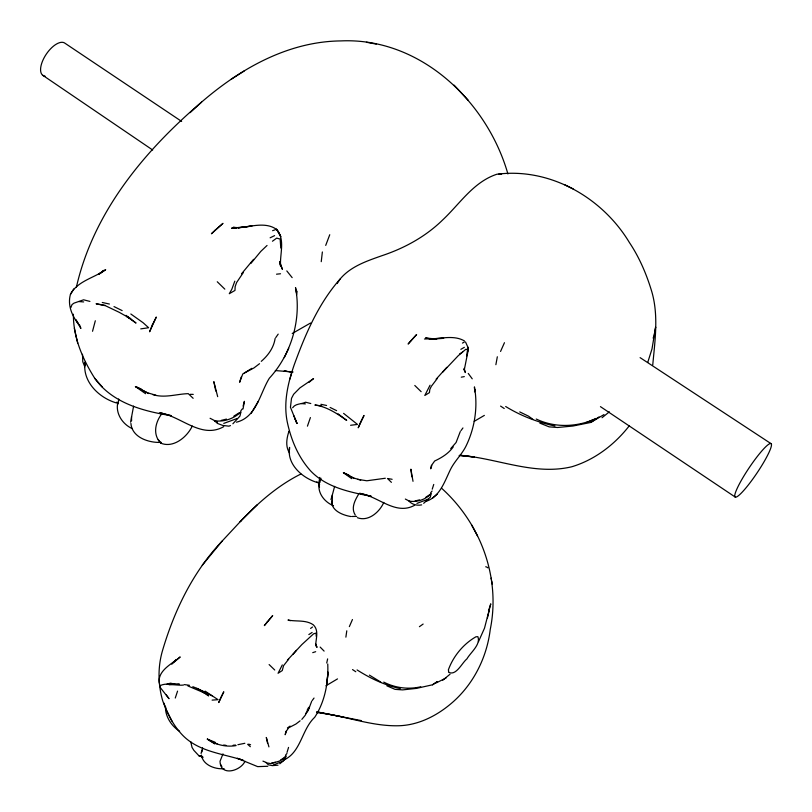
<?xml version="1.0" encoding="UTF-8"?>
<svg xmlns="http://www.w3.org/2000/svg" width="812" height="812" viewBox="0 0 812 812"><rect width="100%" height="100%" fill="white"/><g stroke="black" fill="none" stroke-linecap="round" stroke-linejoin="round"><path stroke-width="1.22" d="M491.199 579.027L491.199 578.114M280.79 248.036L280.15 239.043L276.659 238.129L272.467 241.225M289.549 449.594L289.559 447.382C286.595 464.088 302.054 477.791 316.761 482.348M201.914 751.902L202.604 747.862M466.667 356.103L467.885 347.201L465.489 341.923M165.486 706.399C164.988 716.235 171.464 726.131 179.635 731.287M464.251 370.11L467.945 351.413L467.885 347.201L467.742 351.677M316.233 636.364L316.061 633.076L313.594 633.817L301.861 644.576L287.418 660.115M334.625 486.368L332.311 495.056L332.352 503.927M118.379 402.437L118.684 398.976M652.746 364.984C655.03 339.913 658.979 313.95 651.092 289.387C645.976 272.913 639.014 256.896 629.401 242.534C602.382 197.56 549.886 167.313 496.802 174.255C473.366 182.03 459.846 203.853 442.682 219.94C425.64 236.607 404.457 248.208 381.944 255.689C366.902 261.007 350.54 266.407 340.025 279.135C318.395 303.637 305.353 334.27 294.279 364.649C287.976 382.828 283.388 402.244 287.164 421.489C290.929 439.607 298.349 457.592 311.006 471.315C326.779 487.545 349.942 492.184 371.257 496.315L359.564 493.32C378.138 496.041 395.515 515.924 414.688 505.237M117.933 402.143C115.071 413.085 122.49 424.382 132.376 428.645M321.247 261.667L322.364 251.964M319.502 482.257C316.69 492.326 324.445 502.192 333.519 505.734M345.882 637.156L346.785 630.812M296.542 294.868L297.121 291.254M133.594 406.122L130.6 422.159M243.032 408.984L244.412 401.311L243.103 406.061M654.239 334.747L655.639 327.043L651.995 348.947L647.763 362.365M99.45 273.766L103.794 270.366L98.678 274.385L105.682 269.655C94.212 277.958 77.384 280.993 70.441 294.411C67.305 305.312 72.258 316.416 79.038 324.83L75.952 319.837L80.885 328.424L79.586 324.932M495.878 364.7L497.33 356.772M319.837 477.415L318.751 483.069L319.512 487.251M431.436 465.266L430.695 468.798L432.197 464.434L434.674 460.993C441.748 457.684 448.66 453.431 453.228 446.925M326.728 663.008L327.632 658.887M76.348 287.367C93.319 212.297 144.252 150.971 201.569 102.119C240.372 68.594 288.209 41.493 340.756 40.915C419.905 37.23 487.048 100.962 507.906 173.941M478.451 641.713L484.52 628.143L490.773 603.844L488.469 610.928M487.423 617.952L489.281 610.188M286.007 731.287L285.185 734.728L286.413 731.044L288.727 727.765L295.913 724.03L300.095 720.833M201.082 753.445L201.965 750.075M275.126 338.462C273.735 347.678 268.183 355.402 261.271 361.34M92.538 331.276L95.319 320.76M474.482 391.881L475.091 389.608M319.735 482.714L320.994 478.268M311.717 701.192L308.113 710.673L305.535 713.636M288.92 431.405L288.97 431.253C286.636 438.247 285.225 446.549 289.579 453.076M460.272 431.588L456.08 442.52L450.721 448.62M330.961 499.553L332.311 495.056M289.874 379.143L291.681 373.165M241.235 377.022L239.641 382.269L242.768 373.987L251.862 368.313M287.032 752.389L288.554 747.405M432.238 489.189L433.74 484.449M653.152 338.157L653.873 335.884M236.414 422.199C256.592 417.307 259.921 393.343 269.34 378.24C291.254 354.448 301.658 319.4 295.517 287.59L296.461 293.061M175.27 698.036L177.564 691.113M307.433 426.168L310.407 417.571M234.81 281.145L231.826 289.245L229.288 293.711L234.972 290.432L235.145 286.656L236.556 282.606L243.265 272.67M325.713 245.397L329.753 234.729M70.877 307.555L72.045 304.571L73.993 303.14L83.595 299.801L89.919 301.414M349.353 626.62L352.449 619.536M282.302 664.926L278.059 673.27L282.261 670.56L283.561 665.678L288.676 659.182M500.557 351.444L504.455 342.705M430.055 385.203L424.808 395.474L429.436 392.632L429.781 389.547L431.324 386.329L437.495 378.24M284.291 357.656L288.737 348.287M358.549 494.315C354.874 500.476 350.784 508.15 355.26 515.021M222.985 753.881L220.032 761.28C220.296 776.84 240.494 771.126 245.001 761.291M307.109 710.307L308.672 707.333M309.524 707.13L305.15 715.362L301.841 719.371M337.183 283.52L340.025 279.135M251.101 413.47L258.165 401.504M383.812 502.395C379.58 512.118 368.333 521.954 357.331 517.68M70.441 294.411L73.76 288.93M425.569 501.522C439.81 497.117 444.55 481.607 450.427 469.58C454.476 461.267 461.47 454.893 465.723 446.681C474.787 428.391 478.085 407.025 474.431 386.898L474.533 389.049M192.282 426.087C187.034 437.059 173.514 448.346 160.908 443.21L158.249 439.556M241.347 520.472L222.183 541.036C193.205 571.455 174.55 610.005 162.704 649.945C157.731 666.449 157.904 684.212 162.684 700.736C167.039 712.672 172.662 724.385 181.32 733.835C197.255 751.597 221.849 753.374 243.133 760.276L237.317 758.286L257.678 766.629L267.777 766.274M275.745 337.599L278.201 334.118M162.136 413.318C155.366 421.956 152.27 434.664 160.908 443.21M460.942 430.685L462.941 427.954M312.295 700.411L314.031 698.056M240.819 410.831L242.22 409.004M253.577 259.332L241.56 273.776M430.644 492.813L432.075 491.037M629.33 425.742C614.745 444.519 594.76 459.856 571.841 466.748C534.103 475.802 497.208 458.13 459.846 455.288L474.269 457.004L459.156 455.522M285.469 755.292L286.951 753.475M222.183 541.036L202.269 565.243M171.748 664.206L180.183 656.938C172.245 663.719 157.284 670.529 159.294 683.196M250.888 263.423L260.794 251.415L267.046 245.468M436.125 379.204L446.773 367.349M292.929 654.36L296.471 650.321M292.645 407.725C295.477 403.351 301.384 404.396 305.566 402.214L310.783 403.534M442.581 372.261L458.201 355.747L465.804 349.292L467.976 349.607M257.363 504.607L240.098 521.72C257.952 503.044 277.552 485.606 300.866 474.035M173.108 662.562L176.184 659.517M232.882 423.783L239.956 416.079L240.951 411.806C234.404 418.535 223.757 422.311 214.449 420.687L217.494 423.448L222.762 425.417L228.882 426.168L230.466 425.6M190.109 112.665L201.569 102.119M432.532 498.121L437.475 493.899M309.047 382.35L313.554 378.605L299.963 387.852L293.639 394.267L291.508 398.337L290.442 407.279L296.969 423.478L293.802 415.642M442.773 680.223L450.051 674.193M423.681 503.328L430.34 497.096L431.142 493.463C426.056 499.583 416.718 502.547 408.943 501.065C411.988 504.556 417.236 505.896 421.661 504.871M602.037 417.723L609.365 411.836M259.535 363.695L253.953 367.937L244.371 373.043M279.835 763.787L285.286 759.078L286.027 755.799L284.393 758.043L279.379 761.108L270.914 763.625L266.194 762.793L268.478 764.843L272.325 765.625L278.019 765.178M310.59 628.427L312.508 627.016M419.408 626.691L423.133 624.052M160.309 685.561C167.333 682.161 175.991 685.937 183.451 685.074M280.83 759.93L285.063 756.987M287.448 727.917L290.117 726.09M386.877 685.836L395.099 689.368L402.6 689.895L416.373 688.403L432.491 684.8L437.13 681.654M539.838 423.113L549.176 426.868L557.58 427.498L572.927 426.026L590.74 422.453L598.982 416.942M425.701 497.36L430.34 494.275M308.834 634.568L312.102 632.457M459.541 354.042L462.607 352.083M231.227 79.221L244.189 70.989M233.866 416.14L239.55 412.567M337.508 678.903L325.916 685.795M432.491 684.8L437.516 681.704M484.358 415.399L474.208 421.347M590.74 422.453L603.976 414.587M310.6 323.003L292.229 333.488M460.861 349.333L464.342 347.343M462.475 343.08L464.342 342.045M283.327 760.245C301.15 752.643 301.455 729.673 314.711 717.28C324.932 701.72 328.545 682.374 327.754 663.993M223.747 426.655C201.264 439.393 181.137 416.12 159.436 412.77M436.47 682.811L446.123 677.918M270.132 237.804L274.598 235.622M283.053 761.199L273.197 764.995M590.304 421.063L595.734 418.484M427.944 499.278L416.921 503.399M236.931 418.586L223.757 423.407M586.812 422.25L596.038 418.84M272.599 230.689L275.268 229.725M312.732 652.645L315.675 651.691M592.171 420.251C574.196 427.224 553.754 427.477 536.235 419.033M167.018 684.14L170.55 683.166L175.219 684.222M221.28 420.383L226.467 419.093M415.105 500.963L419.52 499.877M271.401 763.168L275.298 762.245M237.896 744.706L244.838 743.295M461.277 377.174L464.312 376.606M385.335 478.248L366.831 480.775L357.656 479.344M420.728 686.79C408.304 689.703 395.068 687.926 383.731 682.1M140.75 328.88L148.626 327.733L143.095 322.719L130.823 313.99M350.601 425.275L357.503 424.432L343.588 413.369M276.537 274.192L280.536 273.766M233.135 745.264L235.541 745.051M212.105 700.117L218.052 699.68L205.121 691.124M236.13 745.599C226.051 747.294 215.728 744.837 207.314 739.093L215.048 742.219M498.669 174.154L501.593 174.133M169.129 684.709L179.432 684.323L170.54 684.435M424.453 339L443.687 338.36L429.243 338.908C440.683 338.888 453.878 334.717 464.423 340.928M351.972 516.483L356.691 516.391M224.122 768.68C215.16 769.543 202.777 765.005 201.457 755.099M168.754 684.475L179.432 684.323M236.424 228.263L231.532 228.213L251.964 226.081L238.19 227.796C250.573 226.812 266.397 221.26 277.197 229.928C285.245 240.525 279.683 254.156 280.566 266.123L279.714 261.606L282.414 269.33L279.947 263.565M190.272 394.327L193.256 394.378M161.304 442.378C149.083 443.068 131.991 437.556 130.915 423.438M350.967 516.554C342.999 515.265 331.002 510.738 331.692 500.821M239.195 227.756L233.308 227.319L235.541 227.705M78.947 301.567L83.666 301.922M301.435 403.594L305.424 403.909M275.329 370.556L292.624 371.977M436.724 339.071L425.488 337.985L431.507 339M286.565 371.287L284.109 371.054L292.848 372.089M289.011 371.52L292.685 371.876M321.725 405.909L314.883 405.015C326.759 406.639 337.142 413.552 346.694 420.403L338.076 413.815M184.294 684.597L189.5 685.298M223.665 745.01L226.01 745.345M316.944 712.652C343.882 715.362 369.582 725.969 396.855 725.786C416.505 725.776 434.796 716.976 449.736 704.714C472.482 686.191 486.733 658.502 490.235 629.544C500.872 577.454 480.592 523.385 441.586 488.225M152.747 394.581C164.552 398.408 176.529 393.972 188.293 393.658L193.154 398.306M388.623 478.674L392.135 479.293M105.459 305.424L96.08 303.769L105.489 305.738L119.344 312.376L130.732 318.791L126.845 316.578L136.03 323.054L126.043 315.35M376.26 44.102L366.435 42.254M343.669 717.138L316.69 711.84L361.238 720.599M320.872 404.295L326.576 405.472M102.261 302.48L109.397 304.033M555.002 426.046C537.595 422.24 520.857 415.866 505.663 406.507M198.991 755.84L202.624 756.743L198.991 755.84L193.895 750.389L192.038 747.426L190.718 741.589M400.296 688.617C384.766 685.247 370.414 678.446 357.077 669.93M160.624 413.014L171.403 415.703C143.135 411.227 112.229 403.026 94.74 378.311C82.631 359.077 73.151 337.335 73.405 314.214M155.945 395.261L147.54 392.775L135.431 386.553L145.592 393.698M360.701 480.075L353.717 478.014L343.435 472.736L351.677 478.633M485.718 566.766L486.774 567.05M290.361 620.693L287.986 620.043C296.319 621.769 305.82 619.637 313.249 624.773C319.289 630.406 315.736 638.882 315.685 645.814M248.655 744.117L250.583 744.766M187.927 685.957L204.736 693.083L201.812 691.327L208.603 695.874L203.913 692.078M192.809 686.688L198.757 689.094M262.936 761.118L266.295 762.498M348.835 475.04L343.435 472.736L354.225 478.512M141.197 389.009L135.431 386.553L148.606 393.556M213.028 742.087L217.078 743.833M116.471 402.945C98.942 397.921 82.103 381.437 85.047 362.111L85.351 365.501M204.756 691.997L196.677 688.403L212.135 695.833M519.741 411.917L528.51 416.16L532.763 419.195M573.231 188.952L564.787 184.801M113.995 306.581L122.145 310.6M330.129 407.451L336.604 410.659M210.085 418.281L217.514 422.108M405.34 499.055L410.608 501.806M369.409 675.117L380.747 682.05M200.452 756.185L203 757.545M207.314 739.093L214.825 743.954M640.11 357.645L771.288 443.819A32.186 4.71 -56.1 0 1 746.492 487.241A32.186 4.71 -56.1 0 1 741.589 479.933A32.186 4.71 -56.1 0 1 771.288 443.819M352.53 669.575L355.788 671.737M500.578 406.091L504.232 408.517M181.644 121.414L64.99 43.249A19.508 9.105 -56 0 0 45.198 55.855A19.508 9.105 -56 0 0 45.066 76.166M600.444 406.639L735.033 496.934M42.792 75.313L152.666 150.007M247.63 744.279L250.34 746.715M316.924 481.79L319.654 484.388M269.117 664.561L274.74 670.012M414.79 385.477L421.134 391.668M217.271 281.764L224.822 289.133M387.456 478.471L391.404 482.338M116.654 402.184L118.329 403.838M320.151 647.073L324.11 651.102M487.373 567.355L487.86 567.872M454.101 85.118L468.179 100.231M94.74 378.311L102.444 387.151M286.798 270.914L292.168 277.643M468.25 373.439L472.239 378.828M166.328 694.94L169.028 698.696L160.603 687.977L159.538 684.617M220.6 764.396L221.859 766.579M477.507 536.011L471.599 524.907M166.419 710.165L171.89 721.097M463.936 369.216L465.367 372.566L464.149 368.384M315.513 643.926L316.995 647.387L315.675 643.957M294.949 418.495L296.969 423.478M163.689 702.796L165.902 708.297M84.813 366.851L82.783 361.766L82.479 354.276M268.924 746.898L266.306 737.469L267.595 743.335M217.677 396.652L213.83 381.64L215.779 391.049M74.359 328.302L77.688 343.171M413.014 481.323L410.892 469.163L411.816 476.766M491.757 581.027L492.143 584.041M131.534 416.617L131.574 420.9M448.61 671.148L448.549 672.214C456.08 676.366 461.947 662.856 466.9 658.908C470.534 652.462 480.978 644.606 477.882 636.669L475.933 636.791C463.459 643.926 453.197 656.299 448.376 669.859L448.61 671.148M327.033 682.121L326.931 683.207L328.007 672.031L327.033 682.121M152.301 325.023L149.591 331.783L156.31 317.045L152.301 325.023M220.793 697.67L218.743 702.542L223.797 691.783L220.793 697.67M360.599 422.159L358.214 427.802L364.02 415.46L360.599 422.159M267.168 622.114L264.336 625.616L272.69 615.587L267.168 622.114M411.014 340.654L408.111 344.044L416.607 334.544L411.014 340.654M215.342 230.009L211.424 233.765L222.975 223.361L215.342 230.009M279.825 234.8L276.486 229.065L280.82 236.647L279.825 234.8"/></g></svg>
